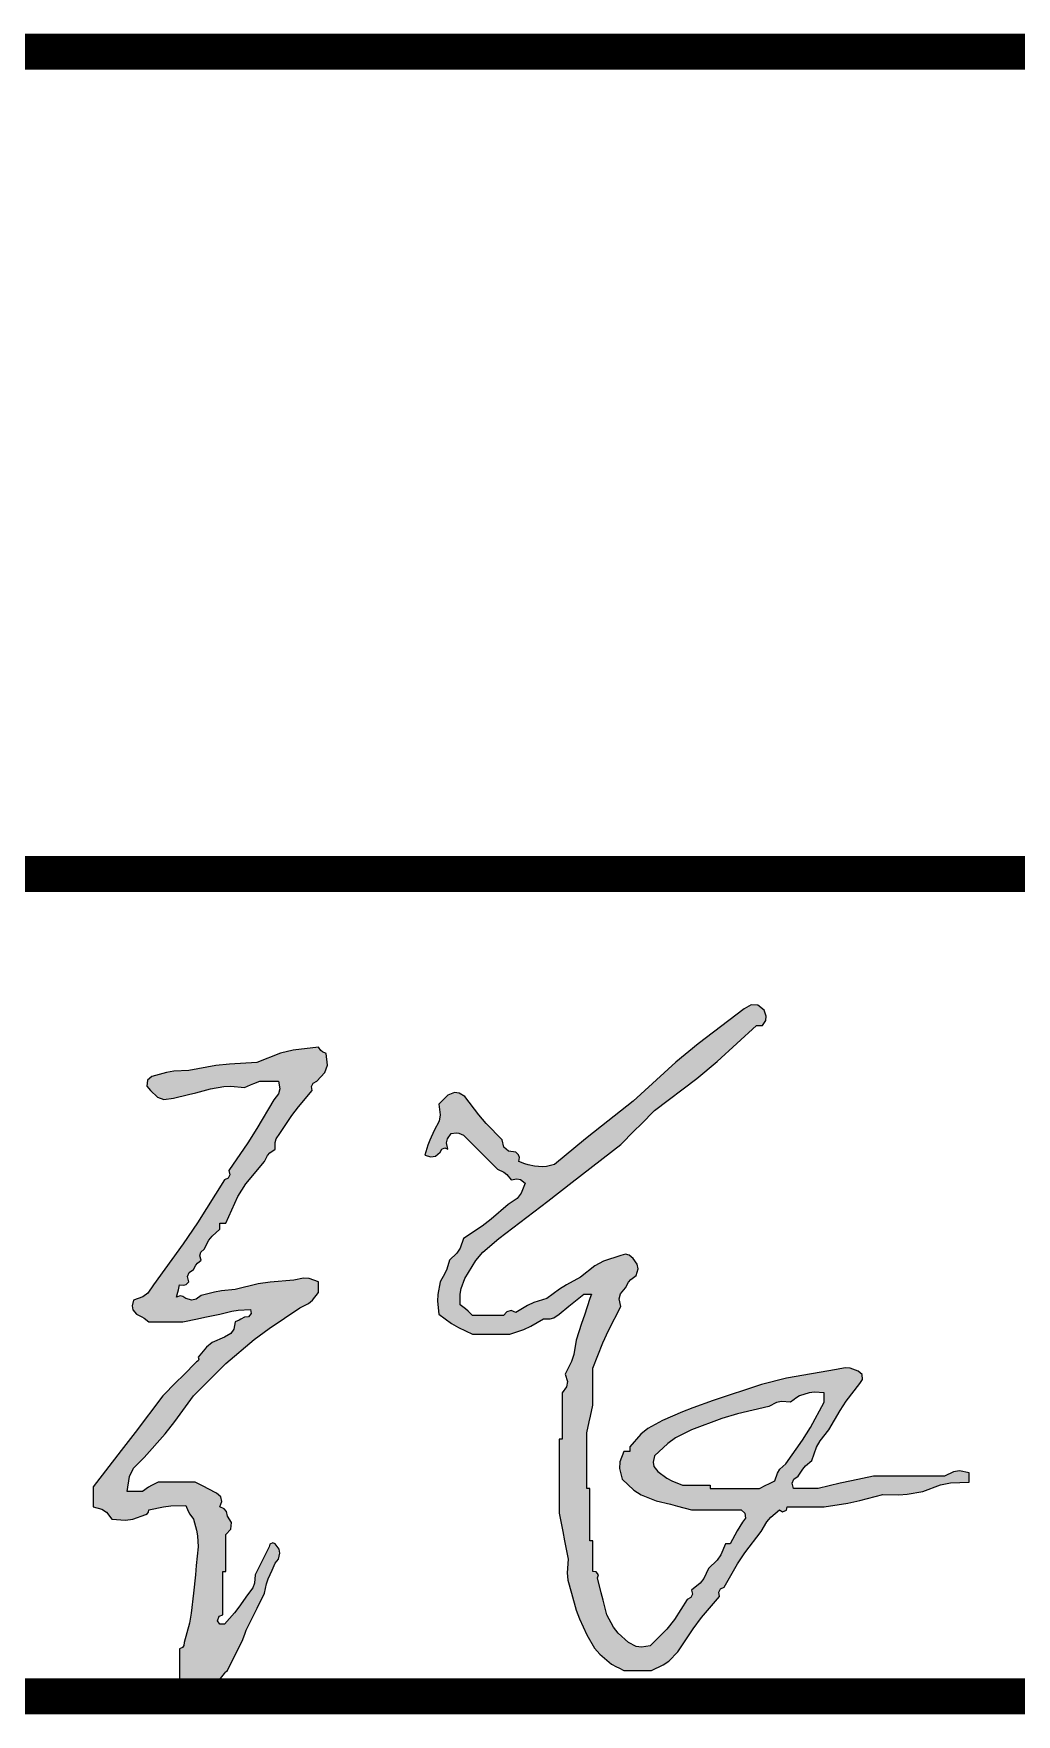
# Model space of a CAD drawing. Extents: x 1247970 to 1725648, y 860327 to 1277876.
# Drawn here: x 1380908 to 1381864, y 1045293 to 1046928 of the extents above; entities that cross this region are included whole.
import ezdxf

# ---------------------------------------------------------------- set-up
doc = ezdxf.new("R2010")
doc.units = 0
doc.header["$LTSCALE"] = 1000
doc.header["$MEASUREMENT"] = 0
doc.layers.get('0').update_dxf_attribs({"color": 254})
doc.layers.add('图框', color=140, linetype='Continuous')
doc.layers.add('电子签名-唐浩然', color=7, linetype='Continuous')

# ---------------------------------------------------------------- blocks, each defined once
blk = doc.blocks.new('A$C6F8E5CEB')
h = blk.add_hatch(color=256)
h.dxf.hatch_style = 1
h.paths.add_polyline_path([(1.3545, -0.884), (1.3726, -0.8528), (1.3827, -0.8377), (1.4045, -0.809), (1.4092, -0.8024), (1.4082, -0.7942), (1.402, -0.789), (1.3888, -0.7843), (1.3808, -0.7837), (1.367, -0.7865), (1.2857, -0.8005), (1.2453, -0.8106), (1.1669, -0.8365), (1.1336, -0.8485), (1.117, -0.855), (1.0844, -0.869), (1.0607, -0.8819), (1.0495, -0.891), (1.0319, -0.9115), (1.0319, -0.9145), (1.0319, -0.916), (1.0319, -0.919), (1.0279, -0.919), (1.0259, -0.919), (1.0219, -0.919), (1.0155, -0.9358), (1.0149, -0.9466), (1.0194, -0.964), (1.0382, -0.9821), (1.0501, -0.9896), (1.0744, -0.999), (1.0975, -1.0048), (1.109, -1.0078), (1.1319, -1.014), (1.1639, -1.014), (1.18, -1.014), (1.212, -1.014), (1.2181, -1.0192), (1.2192, -1.0275), (1.2145, -1.034), (1.2059, -1.0477), (1.2019, -1.0547), (1.1945, -1.069), (1.1915, -1.069), (1.19, -1.069), (1.187, -1.069), (1.1793, -1.0869), (1.1733, -1.0955), (1.1594, -1.109), (1.1516, -1.125), (1.1456, -1.1326), (1.1319, -1.1441), (1.1331, -1.1507), (1.1304, -1.156), (1.1244, -1.1591), (1.1042, -1.1917), (1.0918, -1.2071), (1.0644, -1.2341), (1.0505, -1.2366), (1.0421, -1.2354), (1.0294, -1.2291), (1.0126, -1.2136), (1.0052, -1.2041), (0.9944, -1.1841), (0.9884, -1.1601), (0.9854, -1.1481), (0.9794, -1.124), (0.9808, -1.1192), (0.9769, -1.1141), (0.9719, -1.114), (0.9719, -1.094), (0.9719, -1.084), (0.9719, -1.064), (0.9699, -1.064), (0.9689, -1.064), (0.9669, -1.064), (0.9669, -1.03), (0.9669, -1.013), (0.9669, -0.979), (0.9649, -0.979), (0.9639, -0.979), (0.9619, -0.979), (0.9619, -0.943), (0.9619, -0.925), (0.9619, -0.889), (0.9659, -0.871), (0.9679, -0.862), (0.9719, -0.844), (0.9719, -0.82), (0.9719, -0.808), (0.9719, -0.784), (0.9881, -0.7432), (0.9971, -0.7231), (1.0169, -0.6839), (1.0146, -0.6718), (1.0167, -0.6636), (1.0244, -0.6539), (1.0296, -0.6446), (1.0334, -0.6403), (1.0419, -0.6339), (1.045, -0.6232), (1.0436, -0.6154), (1.0369, -0.6064), (1.0307, -0.601), (1.0249, -0.5995), (1.0169, -0.6014), (0.9888, -0.6106), (0.975, -0.618), (0.9519, -0.6364), (0.9289, -0.6488), (0.9178, -0.6558), (0.8969, -0.6714), (0.8759, -0.6779), (0.8656, -0.6826), (0.8469, -0.6939), (0.8392, -0.6908), (0.8321, -0.6926), (0.8269, -0.6989), (0.8069, -0.6989), (0.7969, -0.6989), (0.7768, -0.6989), (0.7693, -0.6915), (0.7653, -0.6879), (0.7568, -0.6814), (0.7565, -0.6642), (0.7581, -0.655), (0.7643, -0.6389), (0.7818, -0.6097), (0.7934, -0.596), (0.8194, -0.5739), (0.8985, -0.5131), (0.938, -0.4826), (1.0169, -0.4214), (1.0389, -0.3994), (1.0499, -0.3884), (1.0719, -0.3664), (1.1403, -0.3143), (1.1735, -0.2867), (1.237, -0.2288), (1.241, -0.2288), (1.243, -0.2288), (1.247, -0.2288), (1.2521, -0.2202), (1.2528, -0.2133), (1.2495, -0.2038), (1.2393, -0.1956), (1.2283, -0.1948), (1.217, -0.2013), (1.1423, -0.258), (1.1061, -0.2881), (1.0369, -0.3513), (0.9855, -0.3919), (0.96, -0.4124), (0.9094, -0.4539), (0.8968, -0.4572), (0.8898, -0.4578), (0.8769, -0.4564), (0.8667, -0.4542), (0.8616, -0.4526), (0.8519, -0.4489), (0.8526, -0.4426), (0.8512, -0.4385), (0.8469, -0.4339), (0.8349, -0.4325), (0.8271, -0.4256), (0.8244, -0.4139), (0.7988, -0.3873), (0.7867, -0.3732), (0.7643, -0.3438), (0.7549, -0.3381), (0.7472, -0.3374), (0.7368, -0.3413), (0.7308, -0.3473), (0.7278, -0.3503), (0.7218, -0.3563), (0.7242, -0.3735), (0.7224, -0.3836), (0.7143, -0.3989), (0.7071, -0.4144), (0.7041, -0.4225), (0.6993, -0.4389), (0.7092, -0.4416), (0.7163, -0.4402), (0.7243, -0.4339), (0.7266, -0.429), (0.7318, -0.4269), (0.7368, -0.4289), (0.7345, -0.4189), (0.7359, -0.4121), (0.7418, -0.4039), (0.7498, -0.4024), (0.7545, -0.403), (0.7618, -0.4064), (0.7839, -0.4284), (0.7949, -0.4394), (0.8169, -0.4614), (0.8272, -0.4662), (0.8322, -0.47), (0.8394, -0.4789), (0.8484, -0.4769), (0.8545, -0.4783), (0.8619, -0.4839), (0.8556, -0.5005), (0.8491, -0.5088), (0.8344, -0.5189), (0.8067, -0.5426), (0.7921, -0.5537), (0.7618, -0.5739), (0.7564, -0.5897), (0.7514, -0.5975), (0.7393, -0.6089), (0.7347, -0.6234), (0.7316, -0.6305), (0.7243, -0.6439), (0.7205, -0.6646), (0.7199, -0.6755), (0.7218, -0.6964), (0.7423, -0.7117), (0.7536, -0.7184), (0.7768, -0.7289), (0.8009, -0.7289), (0.8129, -0.7289), (0.8369, -0.7289), (0.8598, -0.7213), (0.871, -0.7162), (0.8919, -0.7039), (0.9023, -0.7043), (0.9083, -0.7024), (0.9169, -0.6964), (0.9329, -0.6834), (0.9409, -0.6769), (0.9569, -0.6639), (0.9619, -0.6639), (0.9644, -0.6639), (0.9694, -0.6639), (0.9684, -0.6669), (0.9679, -0.6684), (0.9669, -0.6714), (0.9579, -0.6984), (0.9534, -0.7119), (0.9444, -0.7389), (0.9407, -0.7617), (0.9371, -0.7732), (0.9269, -0.794), (0.9304, -0.8056), (0.929, -0.8141), (0.9219, -0.824), (0.9219, -0.854), (0.9219, -0.869), (0.9219, -0.899), (0.9199, -0.899), (0.9189, -0.899), (0.9169, -0.899), (0.9169, -0.947), (0.9169, -0.971), (0.9169, -1.019), (0.9228, -1.0491), (0.9258, -1.0641), (0.9319, -1.094), (0.9302, -1.1161), (0.9313, -1.1277), (0.9369, -1.1491), (0.9449, -1.1767), (0.9499, -1.1904), (0.9619, -1.2166), (0.9745, -1.238), (0.983, -1.248), (1.0019, -1.2641), (1.0099, -1.2681), (1.0139, -1.2701), (1.0219, -1.2741), (1.0399, -1.2741), (1.0489, -1.2741), (1.0669, -1.2741), (1.0858, -1.2653), (1.0948, -1.2589), (1.1094, -1.2441), (1.1343, -1.2065), (1.1479, -1.1884), (1.177, -1.1541), (1.1758, -1.1474), (1.1785, -1.1421), (1.1845, -1.139), (1.2062, -1.1016), (1.2183, -1.0835), (1.2445, -1.049), (1.254, -1.0333), (1.2604, -1.0259), (1.2745, -1.014), (1.279, -1.0169), (1.2857, -1.0142), (1.287, -1.009), (1.311, -1.009), (1.323, -1.009), (1.347, -1.009), (1.3853, -1.0028), (1.4044, -0.9987), (1.442, -0.989), (1.4681, -0.9893), (1.4813, -0.9883), (1.507, -0.984), (1.5356, -0.9731), (1.5515, -0.97), (1.5821, -0.969), (1.5821, -0.963), (1.5821, -0.96), (1.5821, -0.954), (1.5662, -0.9508), (1.5566, -0.952), (1.542, -0.959), (1.496, -0.959), (1.473, -0.959), (1.427, -0.959), (1.391, -0.9668), (1.373, -0.9708), (1.337, -0.979), (1.321, -0.979), (1.313, -0.979), (1.297, -0.979), (1.2949, -0.9707), (1.2975, -0.9639), (1.3045, -0.959), (1.3121, -0.9479), (1.3167, -0.9427), (1.327, -0.934), (1.3345, -0.9124), (1.3403, -0.9019)])
h.paths.add_polyline_path([(1.0931, -0.9061), (1.1056, -0.8972), (1.1319, -0.884), (1.1809, -0.8659), (1.2061, -0.8584), (1.257, -0.8465), (1.2697, -0.84), (1.2777, -0.8383), (1.292, -0.839), (1.298, -0.835), (1.301, -0.833), (1.307, -0.829), (1.3224, -0.8241), (1.3309, -0.823), (1.347, -0.824), (1.347, -0.83), (1.347, -0.833), (1.347, -0.839), (1.3244, -0.8804), (1.3118, -0.9006), (1.2845, -0.939), (1.2751, -0.948), (1.2712, -0.9542), (1.267, -0.9665), (1.257, -0.9715), (1.252, -0.974), (1.242, -0.979), (1.21, -0.979), (1.194, -0.979), (1.1619, -0.979), (1.1619, -0.977), (1.1619, -0.976), (1.1619, -0.974), (1.1439, -0.974), (1.1349, -0.974), (1.1169, -0.974), (1.1, -0.967), (1.0917, -0.9624), (1.0769, -0.9515), (1.0707, -0.9434), (1.0693, -0.9364), (1.0719, -0.9265)], flags=16)
h = blk.add_hatch(color=256)
h.dxf.hatch_style = 1
h.paths.add_polyline_path([(0.3197, -1.3064), (0.3342, -1.3091), (0.3529, -1.3018), (0.3621, -1.2949), (0.3742, -1.2791), (0.3762, -1.2771), (0.3772, -1.2761), (0.3792, -1.2741), (0.3892, -1.2541), (0.3943, -1.2441), (0.4043, -1.2241), (0.4063, -1.2181), (0.4073, -1.2151), (0.4093, -1.2091), (0.4213, -1.1851), (0.4273, -1.1731), (0.4393, -1.1491), (0.4427, -1.1336), (0.4452, -1.1259), (0.4518, -1.1115), (0.4547, -1.104), (0.4568, -1.1004), (0.4618, -1.094), (0.4641, -1.0841), (0.4628, -1.0773), (0.4568, -1.069), (0.4527, -1.0671), (0.4477, -1.0697), (0.4468, -1.074), (0.4378, -1.092), (0.4333, -1.101), (0.4243, -1.119), (0.4229, -1.1329), (0.4201, -1.1404), (0.4118, -1.1516), (0.3979, -1.1714), (0.3904, -1.181), (0.3742, -1.1991), (0.3712, -1.1991), (0.3697, -1.1991), (0.3667, -1.1991), (0.3633, -1.1938), (0.3658, -1.1862), (0.3717, -1.1841), (0.3717, -1.1561), (0.3717, -1.1421), (0.3717, -1.114), (0.3737, -1.114), (0.3747, -1.114), (0.3767, -1.114), (0.3767, -1.09), (0.3767, -1.078), (0.3767, -1.054), (0.3846, -1.0449), (0.3855, -1.0343), (0.3792, -1.024), (0.3774, -1.0164), (0.3739, -1.0122), (0.3667, -1.009), (0.37, -1.0004), (0.3684, -0.9929), (0.3617, -0.9865), (0.3477, -0.9795), (0.3407, -0.976), (0.3267, -0.969), (0.3027, -0.969), (0.2907, -0.969), (0.2667, -0.969), (0.2562, -0.9741), (0.2511, -0.9771), (0.2417, -0.984), (0.2317, -0.984), (0.2267, -0.984), (0.2167, -0.984), (0.2203, -0.9597), (0.2269, -0.9465), (0.2442, -0.929), (0.278, -0.8905), (0.2941, -0.8704), (0.3242, -0.829), (0.3452, -0.808), (0.3557, -0.7975), (0.3767, -0.7765), (0.4226, -0.7377), (0.4468, -0.7196), (0.4968, -0.6864), (0.5105, -0.679), (0.517, -0.6736), (0.5268, -0.6614), (0.5268, -0.6544), (0.5268, -0.6509), (0.5268, -0.6439), (0.5116, -0.6387), (0.5025, -0.6381), (0.4868, -0.6414), (0.4484, -0.6445), (0.4292, -0.6475), (0.3918, -0.6564), (0.3695, -0.6588), (0.3584, -0.6608), (0.3367, -0.6664), (0.3286, -0.6725), (0.3216, -0.6739), (0.3117, -0.6714), (0.3068, -0.6679), (0.3025, -0.6671), (0.2967, -0.6689), (0.2987, -0.6609), (0.2997, -0.6569), (0.3017, -0.6489), (0.308, -0.6496), (0.3121, -0.6483), (0.3167, -0.6439), (0.3146, -0.6356), (0.3172, -0.6288), (0.3242, -0.6239), (0.3279, -0.617), (0.3306, -0.6138), (0.3367, -0.6089), (0.3343, -0.602), (0.3361, -0.596), (0.3417, -0.5914), (0.3492, -0.5768), (0.3545, -0.5699), (0.3667, -0.5589), (0.3667, -0.5549), (0.3667, -0.5529), (0.3667, -0.5489), (0.3707, -0.5489), (0.3727, -0.5489), (0.3767, -0.5489), (0.3962, -0.5059), (0.4092, -0.4852), (0.4393, -0.4489), (0.444, -0.4394), (0.448, -0.4348), (0.4568, -0.4289), (0.4564, -0.4184), (0.4583, -0.4124), (0.4643, -0.4039), (0.4836, -0.3747), (0.4942, -0.3606), (0.5168, -0.3338), (0.5156, -0.3272), (0.5183, -0.3219), (0.5243, -0.3188), (0.5372, -0.305), (0.5413, -0.2927), (0.5393, -0.2738), (0.5335, -0.2711), (0.5307, -0.2689), (0.5268, -0.2638), (0.4858, -0.2683), (0.465, -0.2735), (0.4268, -0.2888), (0.3825, -0.2911), (0.3603, -0.2936), (0.3167, -0.3013), (0.2924, -0.3024), (0.2801, -0.3045), (0.2567, -0.3113), (0.2497, -0.3171), (0.2487, -0.3267), (0.2542, -0.3338), (0.2655, -0.345), (0.2761, -0.3485), (0.2917, -0.3463), (0.3158, -0.3405), (0.3278, -0.3375), (0.3517, -0.3313), (0.3734, -0.3274), (0.3848, -0.3269), (0.4068, -0.3288), (0.4168, -0.3248), (0.4218, -0.3228), (0.4318, -0.3188), (0.4438, -0.3188), (0.4498, -0.3188), (0.4618, -0.3188), (0.4641, -0.331), (0.462, -0.3392), (0.4543, -0.3488), (0.4267, -0.3958), (0.4122, -0.4188), (0.3817, -0.4639), (0.3829, -0.4705), (0.3802, -0.4758), (0.3742, -0.4789), (0.3304, -0.5483), (0.3074, -0.5824), (0.2592, -0.6489), (0.2499, -0.6624), (0.2422, -0.6684), (0.2267, -0.6739), (0.2245, -0.6829), (0.2259, -0.6893), (0.2317, -0.6964), (0.2401, -0.7007), (0.2442, -0.7032), (0.2517, -0.7089), (0.2737, -0.7089), (0.2847, -0.7089), (0.3067, -0.7089), (0.3307, -0.7039), (0.3427, -0.7014), (0.3667, -0.6964), (0.3864, -0.6917), (0.3966, -0.6901), (0.4168, -0.6889), (0.4175, -0.6953), (0.4131, -0.7008), (0.4068, -0.7014), (0.401, -0.7049), (0.398, -0.7064), (0.3918, -0.7089), (0.3897, -0.721), (0.3848, -0.7279), (0.3742, -0.7339), (0.3546, -0.7426), (0.3452, -0.7498), (0.3317, -0.7665), (0.3326, -0.7695), (0.3318, -0.772), (0.3292, -0.774), (0.3072, -0.796), (0.2962, -0.807), (0.2742, -0.829), (0.2295, -0.8882), (0.207, -0.9177), (0.1617, -0.9765), (0.1617, -0.9895), (0.1617, -0.996), (0.1617, -1.009), (0.1756, -1.0129), (0.1828, -1.0177), (0.1917, -1.029), (0.2138, -1.0307), (0.2258, -1.029), (0.2467, -1.0215), (0.2498, -1.0197), (0.2512, -1.0176), (0.2517, -1.014), (0.2754, -1.0089), (0.2876, -1.0074), (0.3117, -1.0065), (0.3156, -1.016), (0.3182, -1.0207), (0.3242, -1.029), (0.3291, -1.0466), (0.3307, -1.0558), (0.3317, -1.074), (0.3287, -1.104), (0.3272, -1.119), (0.3242, -1.1491), (0.3206, -1.1814), (0.3176, -1.1976), (0.3092, -1.2291), (0.3083, -1.234), (0.3062, -1.2368), (0.3017, -1.2391), (0.3017, -1.2601), (0.3017, -1.2706), (0.3017, -1.2916), (0.312, -1.3022)])
for p, q in [((1.217, -0.2013), (1.1423, -0.258)), ((1.2283, -0.1948), (1.217, -0.2013)), ((1.2393, -0.1956), (1.2283, -0.1948)), ((1.2495, -0.2038), (1.2393, -0.1956)), ((1.2528, -0.2133), (1.2495, -0.2038)), ((1.2521, -0.2202), (1.2528, -0.2133)), ((1.1735, -0.2867), (1.237, -0.2288)), ((1.237, -0.2288), (1.241, -0.2288)), ((1.241, -0.2288), (1.243, -0.2288)), ((1.243, -0.2288), (1.247, -0.2288)), ((1.247, -0.2288), (1.2521, -0.2202)), ((0.4858, -0.2683), (0.465, -0.2735)), ((0.5268, -0.2638), (0.4858, -0.2683)), ((0.5307, -0.2689), (0.5268, -0.2638)), ((0.5335, -0.2711), (0.5307, -0.2689)), ((0.5393, -0.2738), (0.5335, -0.2711)), ((1.1423, -0.258), (1.1061, -0.2881)), ((0.3603, -0.2936), (0.3167, -0.3013)), ((0.3825, -0.2911), (0.3603, -0.2936)), ((0.4268, -0.2888), (0.3825, -0.2911)), ((0.465, -0.2735), (0.4268, -0.2888)), ((0.5372, -0.305), (0.5413, -0.2927)), ((0.5413, -0.2927), (0.5393, -0.2738)), ((1.1061, -0.2881), (1.0369, -0.3513)), ((1.1403, -0.3143), (1.1735, -0.2867)), ((0.2497, -0.3171), (0.2487, -0.3267)), ((0.2487, -0.3267), (0.2542, -0.3338)), ((0.2567, -0.3113), (0.2497, -0.3171)), ((0.2801, -0.3045), (0.2567, -0.3113)), ((0.2924, -0.3024), (0.2801, -0.3045)), ((0.3167, -0.3013), (0.2924, -0.3024)), ((0.3734, -0.3274), (0.3848, -0.3269)), ((0.3848, -0.3269), (0.4068, -0.3288)), ((0.4068, -0.3288), (0.4168, -0.3248)), ((0.4168, -0.3248), (0.4218, -0.3228)), ((0.4218, -0.3228), (0.4318, -0.3188)), ((0.4318, -0.3188), (0.4438, -0.3188)), ((0.4438, -0.3188), (0.4498, -0.3188)), ((0.4498, -0.3188), (0.4618, -0.3188)), ((0.4618, -0.3188), (0.4641, -0.331)), ((0.5156, -0.3272), (0.5183, -0.3219)), ((0.5183, -0.3219), (0.5243, -0.3188)), ((0.5243, -0.3188), (0.5372, -0.305)), ((1.0719, -0.3664), (1.1403, -0.3143)), ((0.2542, -0.3338), (0.2655, -0.345)), ((0.2655, -0.345), (0.2761, -0.3485)), ((0.2761, -0.3485), (0.2917, -0.3463)), ((0.2917, -0.3463), (0.3158, -0.3405)), ((0.3158, -0.3405), (0.3278, -0.3375)), ((0.3278, -0.3375), (0.3517, -0.3313)), ((0.3517, -0.3313), (0.3734, -0.3274)), ((0.4543, -0.3488), (0.4267, -0.3958)), ((0.462, -0.3392), (0.4543, -0.3488)), ((0.4641, -0.331), (0.462, -0.3392)), ((0.4942, -0.3606), (0.5168, -0.3338)), ((0.5168, -0.3338), (0.5156, -0.3272)), ((0.7278, -0.3503), (0.7218, -0.3563)), ((0.7308, -0.3473), (0.7278, -0.3503)), ((0.7368, -0.3413), (0.7308, -0.3473)), ((0.7472, -0.3374), (0.7368, -0.3413)), ((0.7549, -0.3381), (0.7472, -0.3374)), ((0.7643, -0.3438), (0.7549, -0.3381)), ((0.7867, -0.3732), (0.7643, -0.3438)), ((1.0369, -0.3513), (0.9855, -0.3919)), ((0.4643, -0.4039), (0.4836, -0.3747)), ((0.4836, -0.3747), (0.4942, -0.3606)), ((0.7218, -0.3563), (0.7242, -0.3735)), ((0.7242, -0.3735), (0.7224, -0.3836)), ((0.7988, -0.3873), (0.7867, -0.3732)), ((1.0499, -0.3884), (1.0719, -0.3664)), ((0.4267, -0.3958), (0.4122, -0.4188)), ((0.4583, -0.4124), (0.4643, -0.4039)), ((0.7143, -0.3989), (0.7071, -0.4144)), ((0.7224, -0.3836), (0.7143, -0.3989)), ((0.7359, -0.4121), (0.7418, -0.4039)), ((0.7418, -0.4039), (0.7498, -0.4024)), ((0.7498, -0.4024), (0.7545, -0.403)), ((0.7545, -0.403), (0.7618, -0.4064)), ((0.7618, -0.4064), (0.7839, -0.4284)), ((0.8244, -0.4139), (0.7988, -0.3873)), ((0.9855, -0.3919), (0.96, -0.4124)), ((1.0169, -0.4214), (1.0389, -0.3994)), ((1.0389, -0.3994), (1.0499, -0.3884)), ((0.4122, -0.4188), (0.3817, -0.4639)), ((0.444, -0.4394), (0.448, -0.4348)), ((0.448, -0.4348), (0.4568, -0.4289)), ((0.4564, -0.4184), (0.4583, -0.4124)), ((0.4568, -0.4289), (0.4564, -0.4184)), ((0.7041, -0.4225), (0.6993, -0.4389)), ((0.7071, -0.4144), (0.7041, -0.4225)), ((0.7163, -0.4402), (0.7243, -0.4339)), ((0.7243, -0.4339), (0.7266, -0.429)), ((0.7266, -0.429), (0.7318, -0.4269)), ((0.7318, -0.4269), (0.7368, -0.4289)), ((0.7345, -0.4189), (0.7359, -0.4121)), ((0.7368, -0.4289), (0.7345, -0.4189)), ((0.7839, -0.4284), (0.7949, -0.4394)), ((0.8271, -0.4256), (0.8244, -0.4139)), ((0.8349, -0.4325), (0.8271, -0.4256)), ((0.8469, -0.4339), (0.8349, -0.4325)), ((0.8512, -0.4385), (0.8469, -0.4339)), ((0.96, -0.4124), (0.9094, -0.4539)), ((0.938, -0.4826), (1.0169, -0.4214)), ((0.4092, -0.4852), (0.4393, -0.4489)), ((0.4393, -0.4489), (0.444, -0.4394)), ((0.6993, -0.4389), (0.7092, -0.4416)), ((0.7092, -0.4416), (0.7163, -0.4402)), ((0.7949, -0.4394), (0.8169, -0.4614)), ((0.8169, -0.4614), (0.8272, -0.4662)), ((0.8526, -0.4426), (0.8512, -0.4385)), ((0.8519, -0.4489), (0.8526, -0.4426)), ((0.8616, -0.4526), (0.8519, -0.4489)), ((0.8667, -0.4542), (0.8616, -0.4526)), ((0.8769, -0.4564), (0.8667, -0.4542)), ((0.8898, -0.4578), (0.8769, -0.4564)), ((0.8968, -0.4572), (0.8898, -0.4578)), ((0.9094, -0.4539), (0.8968, -0.4572)), ((0.3742, -0.4789), (0.3304, -0.5483)), ((0.3802, -0.4758), (0.3742, -0.4789)), ((0.3829, -0.4705), (0.3802, -0.4758)), ((0.3817, -0.4639), (0.3829, -0.4705)), ((0.3962, -0.5059), (0.4092, -0.4852)), ((0.8272, -0.4662), (0.8322, -0.47)), ((0.8322, -0.47), (0.8394, -0.4789)), ((0.8394, -0.4789), (0.8484, -0.4769)), ((0.8484, -0.4769), (0.8545, -0.4783)), ((0.8545, -0.4783), (0.8619, -0.4839)), ((0.8619, -0.4839), (0.8556, -0.5005)), ((0.8985, -0.5131), (0.938, -0.4826)), ((0.3767, -0.5489), (0.3962, -0.5059)), ((0.8194, -0.5739), (0.8985, -0.5131)), ((0.8491, -0.5088), (0.8344, -0.5189)), ((0.8556, -0.5005), (0.8491, -0.5088)), ((0.8067, -0.5426), (0.7921, -0.5537)), ((0.8344, -0.5189), (0.8067, -0.5426)), ((0.3304, -0.5483), (0.3074, -0.5824)), ((0.3492, -0.5768), (0.3545, -0.5699)), ((0.3545, -0.5699), (0.3667, -0.5589)), ((0.3667, -0.5529), (0.3667, -0.5489)), ((0.3667, -0.5489), (0.3707, -0.5489)), ((0.3667, -0.5549), (0.3667, -0.5529)), ((0.3667, -0.5589), (0.3667, -0.5549)), ((0.3707, -0.5489), (0.3727, -0.5489)), ((0.3727, -0.5489), (0.3767, -0.5489)), ((0.7921, -0.5537), (0.7618, -0.5739)), ((0.3074, -0.5824), (0.2592, -0.6489)), ((0.3343, -0.602), (0.3361, -0.596)), ((0.3361, -0.596), (0.3417, -0.5914)), ((0.3417, -0.5914), (0.3492, -0.5768)), ((0.7514, -0.5975), (0.7393, -0.6089)), ((0.7564, -0.5897), (0.7514, -0.5975)), ((0.7618, -0.5739), (0.7564, -0.5897)), ((0.7818, -0.6097), (0.7934, -0.596)), ((0.7934, -0.596), (0.8194, -0.5739)), ((0.3172, -0.6288), (0.3242, -0.6239)), ((0.3242, -0.6239), (0.3279, -0.617)), ((0.3279, -0.617), (0.3306, -0.6138)), ((0.3306, -0.6138), (0.3367, -0.6089)), ((0.3367, -0.6089), (0.3343, -0.602)), ((0.7347, -0.6234), (0.7316, -0.6305)), ((0.7393, -0.6089), (0.7347, -0.6234)), ((0.7643, -0.6389), (0.7818, -0.6097)), ((0.975, -0.618), (0.9519, -0.6364)), ((0.9888, -0.6106), (0.975, -0.618)), ((1.0169, -0.6014), (0.9888, -0.6106)), ((1.0249, -0.5995), (1.0169, -0.6014)), ((1.0307, -0.601), (1.0249, -0.5995)), ((1.0369, -0.6064), (1.0307, -0.601)), ((1.0436, -0.6154), (1.0369, -0.6064)), ((1.0419, -0.6339), (1.045, -0.6232)), ((1.045, -0.6232), (1.0436, -0.6154)), ((0.2592, -0.6489), (0.2499, -0.6624)), ((0.2997, -0.6569), (0.3017, -0.6489)), ((0.3017, -0.6489), (0.308, -0.6496)), ((0.308, -0.6496), (0.3121, -0.6483)), ((0.3121, -0.6483), (0.3167, -0.6439)), ((0.3146, -0.6356), (0.3172, -0.6288)), ((0.3167, -0.6439), (0.3146, -0.6356)), ((0.4292, -0.6475), (0.3918, -0.6564)), ((0.4484, -0.6445), (0.4292, -0.6475)), ((0.4868, -0.6414), (0.4484, -0.6445)), ((0.5025, -0.6381), (0.4868, -0.6414)), ((0.5116, -0.6387), (0.5025, -0.6381)), ((0.5268, -0.6439), (0.5116, -0.6387)), ((0.5268, -0.6509), (0.5268, -0.6439)), ((0.5268, -0.6544), (0.5268, -0.6509)), ((0.7243, -0.6439), (0.7205, -0.6646)), ((0.7316, -0.6305), (0.7243, -0.6439)), ((0.7581, -0.655), (0.7643, -0.6389)), ((0.9289, -0.6488), (0.9178, -0.6558)), ((0.9519, -0.6364), (0.9289, -0.6488)), ((1.0167, -0.6636), (1.0244, -0.6539)), ((1.0244, -0.6539), (1.0296, -0.6446)), ((1.0296, -0.6446), (1.0334, -0.6403)), ((1.0334, -0.6403), (1.0419, -0.6339)), ((0.2267, -0.6739), (0.2245, -0.6829)), ((0.2422, -0.6684), (0.2267, -0.6739)), ((0.2499, -0.6624), (0.2422, -0.6684)), ((0.2967, -0.6689), (0.2987, -0.6609)), ((0.3025, -0.6671), (0.2967, -0.6689)), ((0.2987, -0.6609), (0.2997, -0.6569)), ((0.3068, -0.6679), (0.3025, -0.6671)), ((0.3117, -0.6714), (0.3068, -0.6679)), ((0.3216, -0.6739), (0.3117, -0.6714)), ((0.3286, -0.6725), (0.3216, -0.6739)), ((0.3367, -0.6664), (0.3286, -0.6725)), ((0.3584, -0.6608), (0.3367, -0.6664)), ((0.3695, -0.6588), (0.3584, -0.6608)), ((0.3918, -0.6564), (0.3695, -0.6588)), ((0.4968, -0.6864), (0.5105, -0.679)), ((0.5105, -0.679), (0.517, -0.6736)), ((0.517, -0.6736), (0.5268, -0.6614)), ((0.5268, -0.6614), (0.5268, -0.6544)), ((0.7205, -0.6646), (0.7199, -0.6755)), ((0.7199, -0.6755), (0.7218, -0.6964)), ((0.7565, -0.6642), (0.7581, -0.655)), ((0.7568, -0.6814), (0.7565, -0.6642)), ((0.8759, -0.6779), (0.8656, -0.6826)), ((0.8969, -0.6714), (0.8759, -0.6779)), ((0.9178, -0.6558), (0.8969, -0.6714)), ((0.9329, -0.6834), (0.9409, -0.6769)), ((0.9409, -0.6769), (0.9569, -0.6639)), ((0.9569, -0.6639), (0.9619, -0.6639)), ((0.9669, -0.6714), (0.9579, -0.6984)), ((0.9619, -0.6639), (0.9644, -0.6639)), ((0.9644, -0.6639), (0.9694, -0.6639)), ((0.9679, -0.6684), (0.9669, -0.6714)), ((0.9684, -0.6669), (0.9679, -0.6684)), ((0.9694, -0.6639), (0.9684, -0.6669)), ((1.0146, -0.6718), (1.0167, -0.6636)), ((1.0169, -0.6839), (1.0146, -0.6718)), ((0.2245, -0.6829), (0.2259, -0.6893)), ((0.2259, -0.6893), (0.2317, -0.6964)), ((0.2317, -0.6964), (0.2401, -0.7007)), ((0.2401, -0.7007), (0.2442, -0.7032)), ((0.2442, -0.7032), (0.2517, -0.7089)), ((0.3067, -0.7089), (0.3307, -0.7039)), ((0.3307, -0.7039), (0.3427, -0.7014)), ((0.3427, -0.7014), (0.3667, -0.6964)), ((0.3667, -0.6964), (0.3864, -0.6917)), ((0.3864, -0.6917), (0.3966, -0.6901)), ((0.398, -0.7064), (0.3918, -0.7089)), ((0.3966, -0.6901), (0.4168, -0.6889)), ((0.401, -0.7049), (0.398, -0.7064)), ((0.4068, -0.7014), (0.401, -0.7049)), ((0.4131, -0.7008), (0.4068, -0.7014)), ((0.4175, -0.6953), (0.4131, -0.7008)), ((0.4168, -0.6889), (0.4175, -0.6953)), ((0.4468, -0.7196), (0.4968, -0.6864)), ((0.7218, -0.6964), (0.7423, -0.7117)), ((0.7653, -0.6879), (0.7568, -0.6814)), ((0.7693, -0.6915), (0.7653, -0.6879)), ((0.7768, -0.6989), (0.7693, -0.6915)), ((0.7969, -0.6989), (0.7768, -0.6989)), ((0.8069, -0.6989), (0.7969, -0.6989)), ((0.8269, -0.6989), (0.8069, -0.6989)), ((0.8321, -0.6926), (0.8269, -0.6989)), ((0.8392, -0.6908), (0.8321, -0.6926)), ((0.8469, -0.6939), (0.8392, -0.6908)), ((0.8656, -0.6826), (0.8469, -0.6939)), ((0.871, -0.7162), (0.8919, -0.7039)), ((0.8919, -0.7039), (0.9023, -0.7043)), ((0.9023, -0.7043), (0.9083, -0.7024)), ((0.9083, -0.7024), (0.9169, -0.6964)), ((0.9169, -0.6964), (0.9329, -0.6834)), ((0.9579, -0.6984), (0.9534, -0.7119)), ((0.9971, -0.7231), (1.0169, -0.6839)), ((0.2517, -0.7089), (0.2737, -0.7089)), ((0.2737, -0.7089), (0.2847, -0.7089)), ((0.2847, -0.7089), (0.3067, -0.7089)), ((0.3742, -0.7339), (0.3546, -0.7426)), ((0.3848, -0.7279), (0.3742, -0.7339)), ((0.3897, -0.721), (0.3848, -0.7279)), ((0.3918, -0.7089), (0.3897, -0.721)), ((0.4226, -0.7377), (0.4468, -0.7196)), ((0.7423, -0.7117), (0.7536, -0.7184)), ((0.7536, -0.7184), (0.7768, -0.7289)), ((0.7768, -0.7289), (0.8009, -0.7289)), ((0.8009, -0.7289), (0.8129, -0.7289)), ((0.8129, -0.7289), (0.8369, -0.7289)), ((0.8369, -0.7289), (0.8598, -0.7213)), ((0.8598, -0.7213), (0.871, -0.7162)), ((0.9534, -0.7119), (0.9444, -0.7389)), ((0.9881, -0.7432), (0.9971, -0.7231)), ((0.3452, -0.7498), (0.3317, -0.7665)), ((0.3546, -0.7426), (0.3452, -0.7498)), ((0.3767, -0.7765), (0.4226, -0.7377)), ((0.9407, -0.7617), (0.9371, -0.7732)), ((0.9444, -0.7389), (0.9407, -0.7617)), ((0.9719, -0.784), (0.9881, -0.7432)), ((0.3292, -0.774), (0.3072, -0.796)), ((0.3318, -0.772), (0.3292, -0.774)), ((0.3317, -0.7665), (0.3326, -0.7695)), ((0.3326, -0.7695), (0.3318, -0.772)), ((0.3557, -0.7975), (0.3767, -0.7765)), ((0.9371, -0.7732), (0.9269, -0.794)), ((0.9719, -0.808), (0.9719, -0.784)), ((1.367, -0.7865), (1.2857, -0.8005)), ((1.3808, -0.7837), (1.367, -0.7865)), ((1.3888, -0.7843), (1.3808, -0.7837)), ((1.402, -0.789), (1.3888, -0.7843)), ((1.4082, -0.7942), (1.402, -0.789)), ((0.2962, -0.807), (0.2742, -0.829)), ((0.3072, -0.796), (0.2962, -0.807)), ((0.3242, -0.829), (0.3452, -0.808)), ((0.3452, -0.808), (0.3557, -0.7975)), ((0.929, -0.8141), (0.9219, -0.824)), ((0.9269, -0.794), (0.9304, -0.8056)), ((0.9304, -0.8056), (0.929, -0.8141)), ((0.9719, -0.82), (0.9719, -0.808)), ((1.2453, -0.8106), (1.1669, -0.8365)), ((1.2857, -0.8005), (1.2453, -0.8106)), ((1.3827, -0.8377), (1.4045, -0.809)), ((1.4045, -0.809), (1.4092, -0.8024)), ((1.4092, -0.8024), (1.4082, -0.7942)), ((0.2742, -0.829), (0.2295, -0.8882)), ((0.2941, -0.8704), (0.3242, -0.829)), ((0.9219, -0.824), (0.9219, -0.854)), ((0.9679, -0.862), (0.9719, -0.844)), ((0.9719, -0.844), (0.9719, -0.82)), ((1.1669, -0.8365), (1.1336, -0.8485)), ((1.2697, -0.84), (1.257, -0.8465)), ((1.2777, -0.8383), (1.2697, -0.84)), ((1.292, -0.839), (1.2777, -0.8383)), ((1.298, -0.835), (1.292, -0.839)), ((1.301, -0.833), (1.298, -0.835)), ((1.307, -0.829), (1.301, -0.833)), ((1.3224, -0.8241), (1.307, -0.829)), ((1.3309, -0.823), (1.3224, -0.8241)), ((1.3244, -0.8804), (1.347, -0.839)), ((1.347, -0.824), (1.3309, -0.823)), ((1.347, -0.83), (1.347, -0.824)), ((1.347, -0.833), (1.347, -0.83)), ((1.347, -0.839), (1.347, -0.833)), ((1.3726, -0.8528), (1.3827, -0.8377)), ((0.278, -0.8905), (0.2941, -0.8704)), ((0.9219, -0.854), (0.9219, -0.869)), ((0.9219, -0.869), (0.9219, -0.899)), ((0.9619, -0.889), (0.9659, -0.871)), ((0.9659, -0.871), (0.9679, -0.862)), ((1.0844, -0.869), (1.0607, -0.8819)), ((1.117, -0.855), (1.0844, -0.869)), ((1.1336, -0.8485), (1.117, -0.855)), ((1.1809, -0.8659), (1.1319, -0.884)), ((1.2061, -0.8584), (1.1809, -0.8659)), ((1.257, -0.8465), (1.2061, -0.8584)), ((1.3545, -0.884), (1.3726, -0.8528)), ((0.2295, -0.8882), (0.207, -0.9177)), ((0.2442, -0.929), (0.278, -0.8905)), ((0.9189, -0.899), (0.9169, -0.899)), ((0.9169, -0.899), (0.9169, -0.947)), ((0.9199, -0.899), (0.9189, -0.899)), ((0.9219, -0.899), (0.9199, -0.899)), ((0.9619, -0.925), (0.9619, -0.889)), ((1.0495, -0.891), (1.0319, -0.9115)), ((1.0607, -0.8819), (1.0495, -0.891)), ((1.1056, -0.8972), (1.0931, -0.9061)), ((1.1319, -0.884), (1.1056, -0.8972)), ((1.3118, -0.9006), (1.3244, -0.8804)), ((1.3403, -0.9019), (1.3545, -0.884)), ((0.207, -0.9177), (0.1617, -0.9765)), ((0.9619, -0.943), (0.9619, -0.925)), ((1.0219, -0.919), (1.0155, -0.9358)), ((1.0259, -0.919), (1.0219, -0.919)), ((1.0279, -0.919), (1.0259, -0.919)), ((1.0319, -0.919), (1.0279, -0.919)), ((1.0319, -0.9115), (1.0319, -0.9145)), ((1.0319, -0.9145), (1.0319, -0.916)), ((1.0319, -0.916), (1.0319, -0.919)), ((1.0719, -0.9265), (1.0693, -0.9364)), ((1.0931, -0.9061), (1.0719, -0.9265)), ((1.2845, -0.939), (1.3118, -0.9006)), ((1.327, -0.934), (1.3345, -0.9124)), ((1.3345, -0.9124), (1.3403, -0.9019)), ((0.2203, -0.9597), (0.2269, -0.9465)), ((0.2269, -0.9465), (0.2442, -0.929)), ((0.9169, -0.947), (0.9169, -0.971)), ((0.9619, -0.979), (0.9619, -0.943)), ((1.0155, -0.9358), (1.0149, -0.9466)), ((1.0149, -0.9466), (1.0194, -0.964)), ((1.0693, -0.9364), (1.0707, -0.9434)), ((1.0707, -0.9434), (1.0769, -0.9515)), ((1.0769, -0.9515), (1.0917, -0.9624)), ((1.2712, -0.9542), (1.2751, -0.948)), ((1.2751, -0.948), (1.2845, -0.939)), ((1.3045, -0.959), (1.3121, -0.9479)), ((1.3121, -0.9479), (1.3167, -0.9427)), ((1.3167, -0.9427), (1.327, -0.934)), ((1.5566, -0.952), (1.542, -0.959)), ((1.5662, -0.9508), (1.5566, -0.952)), ((1.5821, -0.954), (1.5662, -0.9508)), ((0.1617, -0.9765), (0.1617, -0.9895)), ((0.2167, -0.984), (0.2203, -0.9597)), ((0.2511, -0.9771), (0.2417, -0.984)), ((0.2562, -0.9741), (0.2511, -0.9771)), ((0.2667, -0.969), (0.2562, -0.9741)), ((0.2907, -0.969), (0.2667, -0.969)), ((0.3027, -0.969), (0.2907, -0.969)), ((0.3267, -0.969), (0.3027, -0.969)), ((0.3407, -0.976), (0.3267, -0.969)), ((0.3477, -0.9795), (0.3407, -0.976)), ((0.3617, -0.9865), (0.3477, -0.9795)), ((0.9169, -0.971), (0.9169, -1.019)), ((0.9639, -0.979), (0.9619, -0.979)), ((0.9649, -0.979), (0.9639, -0.979)), ((0.9669, -0.979), (0.9649, -0.979)), ((0.9669, -1.013), (0.9669, -0.979)), ((1.0194, -0.964), (1.0382, -0.9821)), ((1.0917, -0.9624), (1.1, -0.967)), ((1.1, -0.967), (1.1169, -0.974)), ((1.1169, -0.974), (1.1349, -0.974)), ((1.1349, -0.974), (1.1439, -0.974)), ((1.1439, -0.974), (1.1619, -0.974)), ((1.1619, -0.974), (1.1619, -0.976)), ((1.1619, -0.976), (1.1619, -0.977)), ((1.1619, -0.977), (1.1619, -0.979)), ((1.1619, -0.979), (1.194, -0.979)), ((1.194, -0.979), (1.21, -0.979)), ((1.21, -0.979), (1.242, -0.979)), ((1.242, -0.979), (1.252, -0.974)), ((1.252, -0.974), (1.257, -0.9715)), ((1.257, -0.9715), (1.267, -0.9665)), ((1.267, -0.9665), (1.2712, -0.9542)), ((1.2949, -0.9707), (1.2975, -0.9639)), ((1.297, -0.979), (1.2949, -0.9707)), ((1.313, -0.979), (1.297, -0.979)), ((1.2975, -0.9639), (1.3045, -0.959)), ((1.321, -0.979), (1.313, -0.979)), ((1.337, -0.979), (1.321, -0.979)), ((1.373, -0.9708), (1.337, -0.979)), ((1.391, -0.9668), (1.373, -0.9708)), ((1.427, -0.959), (1.391, -0.9668)), ((1.473, -0.959), (1.427, -0.959)), ((1.496, -0.959), (1.473, -0.959)), ((1.542, -0.959), (1.496, -0.959)), ((1.507, -0.984), (1.5356, -0.9731)), ((1.5356, -0.9731), (1.5515, -0.97)), ((1.5515, -0.97), (1.5821, -0.969)), ((1.5821, -0.96), (1.5821, -0.954)), ((1.5821, -0.963), (1.5821, -0.96)), ((1.5821, -0.969), (1.5821, -0.963)), ((0.1617, -0.9895), (0.1617, -0.996)), ((0.1617, -0.996), (0.1617, -1.009)), ((0.2267, -0.984), (0.2167, -0.984)), ((0.2317, -0.984), (0.2267, -0.984)), ((0.2417, -0.984), (0.2317, -0.984)), ((0.2754, -1.0089), (0.2876, -1.0074)), ((0.2876, -1.0074), (0.3117, -1.0065)), ((0.3117, -1.0065), (0.3156, -1.016)), ((0.3684, -0.9929), (0.3617, -0.9865)), ((0.3667, -1.009), (0.37, -1.0004)), ((0.37, -1.0004), (0.3684, -0.9929)), ((1.0382, -0.9821), (1.0501, -0.9896)), ((1.0501, -0.9896), (1.0744, -0.999)), ((1.0744, -0.999), (1.0975, -1.0048)), ((1.0975, -1.0048), (1.109, -1.0078)), ((1.109, -1.0078), (1.1319, -1.014)), ((1.347, -1.009), (1.3853, -1.0028)), ((1.3853, -1.0028), (1.4044, -0.9987)), ((1.4044, -0.9987), (1.442, -0.989)), ((1.442, -0.989), (1.4681, -0.9893)), ((1.4681, -0.9893), (1.4813, -0.9883)), ((1.4813, -0.9883), (1.507, -0.984)), ((0.1617, -1.009), (0.1756, -1.0129)), ((0.1756, -1.0129), (0.1828, -1.0177)), ((0.1828, -1.0177), (0.1917, -1.029)), ((0.1917, -1.029), (0.2138, -1.0307)), ((0.2138, -1.0307), (0.2258, -1.029)), ((0.2258, -1.029), (0.2467, -1.0215)), ((0.2467, -1.0215), (0.2498, -1.0197)), ((0.2498, -1.0197), (0.2512, -1.0176)), ((0.2512, -1.0176), (0.2517, -1.014)), ((0.2517, -1.014), (0.2754, -1.0089)), ((0.3156, -1.016), (0.3182, -1.0207)), ((0.3182, -1.0207), (0.3242, -1.029)), ((0.3242, -1.029), (0.3291, -1.0466)), ((0.3739, -1.0122), (0.3667, -1.009)), ((0.3774, -1.0164), (0.3739, -1.0122)), ((0.3792, -1.024), (0.3774, -1.0164)), ((0.3855, -1.0343), (0.3792, -1.024)), ((0.3846, -1.0449), (0.3855, -1.0343)), ((0.9169, -1.019), (0.9228, -1.0491)), ((0.9669, -1.03), (0.9669, -1.013)), ((0.9669, -1.064), (0.9669, -1.03)), ((1.1319, -1.014), (1.1639, -1.014)), ((1.1639, -1.014), (1.18, -1.014)), ((1.18, -1.014), (1.212, -1.014)), ((1.2145, -1.034), (1.2059, -1.0477)), ((1.212, -1.014), (1.2181, -1.0192)), ((1.2192, -1.0275), (1.2145, -1.034)), ((1.2181, -1.0192), (1.2192, -1.0275)), ((1.2445, -1.049), (1.254, -1.0333)), ((1.254, -1.0333), (1.2604, -1.0259)), ((1.2604, -1.0259), (1.2745, -1.014)), ((1.2745, -1.014), (1.279, -1.0169)), ((1.279, -1.0169), (1.2857, -1.0142)), ((1.2857, -1.0142), (1.287, -1.009)), ((1.287, -1.009), (1.311, -1.009)), ((1.311, -1.009), (1.323, -1.009)), ((1.323, -1.009), (1.347, -1.009)), ((0.3291, -1.0466), (0.3307, -1.0558)), ((0.3307, -1.0558), (0.3317, -1.074)), ((0.3767, -1.054), (0.3846, -1.0449)), ((0.3767, -1.078), (0.3767, -1.054)), ((0.9228, -1.0491), (0.9258, -1.0641)), ((1.2019, -1.0547), (1.1945, -1.069)), ((1.2059, -1.0477), (1.2019, -1.0547)), ((1.2183, -1.0835), (1.2445, -1.049)), ((0.3317, -1.074), (0.3287, -1.104)), ((0.3767, -1.09), (0.3767, -1.078)), ((0.4468, -1.074), (0.4378, -1.092)), ((0.4477, -1.0697), (0.4468, -1.074)), ((0.4527, -1.0671), (0.4477, -1.0697)), ((0.4568, -1.069), (0.4527, -1.0671)), ((0.4628, -1.0773), (0.4568, -1.069)), ((0.4618, -1.094), (0.4641, -1.0841)), ((0.4641, -1.0841), (0.4628, -1.0773)), ((0.9258, -1.0641), (0.9319, -1.094)), ((0.9689, -1.064), (0.9669, -1.064)), ((0.9699, -1.064), (0.9689, -1.064)), ((0.9719, -1.064), (0.9699, -1.064)), ((0.9719, -1.084), (0.9719, -1.064)), ((0.9719, -1.094), (0.9719, -1.084)), ((1.1793, -1.0869), (1.1733, -1.0955)), ((1.187, -1.069), (1.1793, -1.0869)), ((1.19, -1.069), (1.187, -1.069)), ((1.1915, -1.069), (1.19, -1.069)), ((1.1945, -1.069), (1.1915, -1.069)), ((1.2062, -1.1016), (1.2183, -1.0835)), ((0.3287, -1.104), (0.3272, -1.119)), ((0.3717, -1.1421), (0.3717, -1.114)), ((0.3717, -1.114), (0.3737, -1.114)), ((0.3737, -1.114), (0.3747, -1.114)), ((0.3747, -1.114), (0.3767, -1.114)), ((0.3767, -1.114), (0.3767, -1.09)), ((0.4333, -1.101), (0.4243, -1.119)), ((0.4378, -1.092), (0.4333, -1.101)), ((0.4452, -1.1259), (0.4518, -1.1115)), ((0.4518, -1.1115), (0.4547, -1.104)), ((0.4547, -1.104), (0.4568, -1.1004)), ((0.4568, -1.1004), (0.4618, -1.094)), ((0.9319, -1.094), (0.9302, -1.1161)), ((0.9302, -1.1161), (0.9313, -1.1277)), ((0.9719, -1.114), (0.9719, -1.094)), ((0.9769, -1.1141), (0.9719, -1.114)), ((0.9808, -1.1192), (0.9769, -1.1141)), ((1.1594, -1.109), (1.1516, -1.125)), ((1.1733, -1.0955), (1.1594, -1.109)), ((1.1845, -1.139), (1.2062, -1.1016)), ((0.3272, -1.119), (0.3242, -1.1491)), ((0.3717, -1.1561), (0.3717, -1.1421)), ((0.4201, -1.1404), (0.4118, -1.1516)), ((0.4229, -1.1329), (0.4201, -1.1404)), ((0.4243, -1.119), (0.4229, -1.1329)), ((0.4393, -1.1491), (0.4427, -1.1336)), ((0.4427, -1.1336), (0.4452, -1.1259)), ((0.9313, -1.1277), (0.9369, -1.1491)), ((0.9794, -1.124), (0.9808, -1.1192)), ((0.9854, -1.1481), (0.9794, -1.124)), ((1.1456, -1.1326), (1.1319, -1.1441)), ((1.1319, -1.1441), (1.1331, -1.1507)), ((1.1516, -1.125), (1.1456, -1.1326)), ((1.1758, -1.1474), (1.1785, -1.1421)), ((1.1785, -1.1421), (1.1845, -1.139)), ((0.3242, -1.1491), (0.3206, -1.1814)), ((0.3717, -1.1841), (0.3717, -1.1561)), ((0.3979, -1.1714), (0.3904, -1.181)), ((0.4118, -1.1516), (0.3979, -1.1714)), ((0.4273, -1.1731), (0.4393, -1.1491)), ((0.9369, -1.1491), (0.9449, -1.1767)), ((0.9884, -1.1601), (0.9854, -1.1481)), ((0.9944, -1.1841), (0.9884, -1.1601)), ((1.1244, -1.1591), (1.1042, -1.1917)), ((1.1304, -1.156), (1.1244, -1.1591)), ((1.1331, -1.1507), (1.1304, -1.156)), ((1.1479, -1.1884), (1.177, -1.1541)), ((1.177, -1.1541), (1.1758, -1.1474)), ((0.3176, -1.1976), (0.3092, -1.2291)), ((0.3206, -1.1814), (0.3176, -1.1976)), ((0.3633, -1.1938), (0.3658, -1.1862)), ((0.3667, -1.1991), (0.3633, -1.1938)), ((0.3658, -1.1862), (0.3717, -1.1841)), ((0.3904, -1.181), (0.3742, -1.1991)), ((0.4093, -1.2091), (0.4213, -1.1851)), ((0.4213, -1.1851), (0.4273, -1.1731)), ((0.9449, -1.1767), (0.9499, -1.1904)), ((0.9499, -1.1904), (0.9619, -1.2166)), ((1.0052, -1.2041), (0.9944, -1.1841)), ((1.1042, -1.1917), (1.0918, -1.2071)), ((1.1343, -1.2065), (1.1479, -1.1884)), ((0.3697, -1.1991), (0.3667, -1.1991)), ((0.3712, -1.1991), (0.3697, -1.1991)), ((0.3742, -1.1991), (0.3712, -1.1991)), ((0.3943, -1.2441), (0.4043, -1.2241)), ((0.4043, -1.2241), (0.4063, -1.2181)), ((0.4063, -1.2181), (0.4073, -1.2151)), ((0.4073, -1.2151), (0.4093, -1.2091)), ((0.9619, -1.2166), (0.9745, -1.238)), ((1.0126, -1.2136), (1.0052, -1.2041)), ((1.0294, -1.2291), (1.0126, -1.2136)), ((1.0918, -1.2071), (1.0644, -1.2341)), ((1.1094, -1.2441), (1.1343, -1.2065)), ((0.3062, -1.2368), (0.3017, -1.2391)), ((0.3017, -1.2391), (0.3017, -1.2601)), ((0.3083, -1.234), (0.3062, -1.2368)), ((0.3092, -1.2291), (0.3083, -1.234)), ((0.3892, -1.2541), (0.3943, -1.2441)), ((0.9745, -1.238), (0.983, -1.248)), ((0.983, -1.248), (1.0019, -1.2641)), ((1.0421, -1.2354), (1.0294, -1.2291)), ((1.0505, -1.2366), (1.0421, -1.2354)), ((1.0644, -1.2341), (1.0505, -1.2366)), ((1.0948, -1.2589), (1.1094, -1.2441)), ((0.3017, -1.2601), (0.3017, -1.2706)), ((0.3017, -1.2706), (0.3017, -1.2916)), ((0.3621, -1.2949), (0.3742, -1.2791)), ((0.3742, -1.2791), (0.3762, -1.2771)), ((0.3762, -1.2771), (0.3772, -1.2761)), ((0.3772, -1.2761), (0.3792, -1.2741)), ((0.3792, -1.2741), (0.3892, -1.2541)), ((1.0019, -1.2641), (1.0099, -1.2681)), ((1.0099, -1.2681), (1.0139, -1.2701)), ((1.0139, -1.2701), (1.0219, -1.2741)), ((1.0219, -1.2741), (1.0399, -1.2741)), ((1.0399, -1.2741), (1.0489, -1.2741)), ((1.0489, -1.2741), (1.0669, -1.2741)), ((1.0669, -1.2741), (1.0858, -1.2653)), ((1.0858, -1.2653), (1.0948, -1.2589)), ((0.3017, -1.2916), (0.312, -1.3022)), ((0.312, -1.3022), (0.3197, -1.3064)), ((0.3197, -1.3064), (0.3342, -1.3091)), ((0.3342, -1.3091), (0.3529, -1.3018)), ((0.3529, -1.3018), (0.3621, -1.2949))]:
    blk.add_line(p, q)
blk = doc.blocks.new('tq123')
at = {"layer": '图框', "const_width": 35}
for points in [[(-6995.1, 10800.3), (4.9, 10800.3)], [(-6995.1, 10000.3), (4.9, 10000.3)], [(-6995.1, 9200.3), (4.9, 9200.3)]]:
    blk.add_lwpolyline(points, dxfattribs=at)
at = {"layer": '电子签名-唐浩然', "color": 7, "xscale": 600, "yscale": 600, "zscale": 600}
blk.add_blockref('A$C6F8E5CEB', (-2200.7, 9990.1), dxfattribs=at)

msp = doc.modelspace()

# ---------------------------------------------------------------- block references
msp.add_blockref('tq123', (1383069.8, 1036110.3))

doc.saveas('drawing.dxf')
